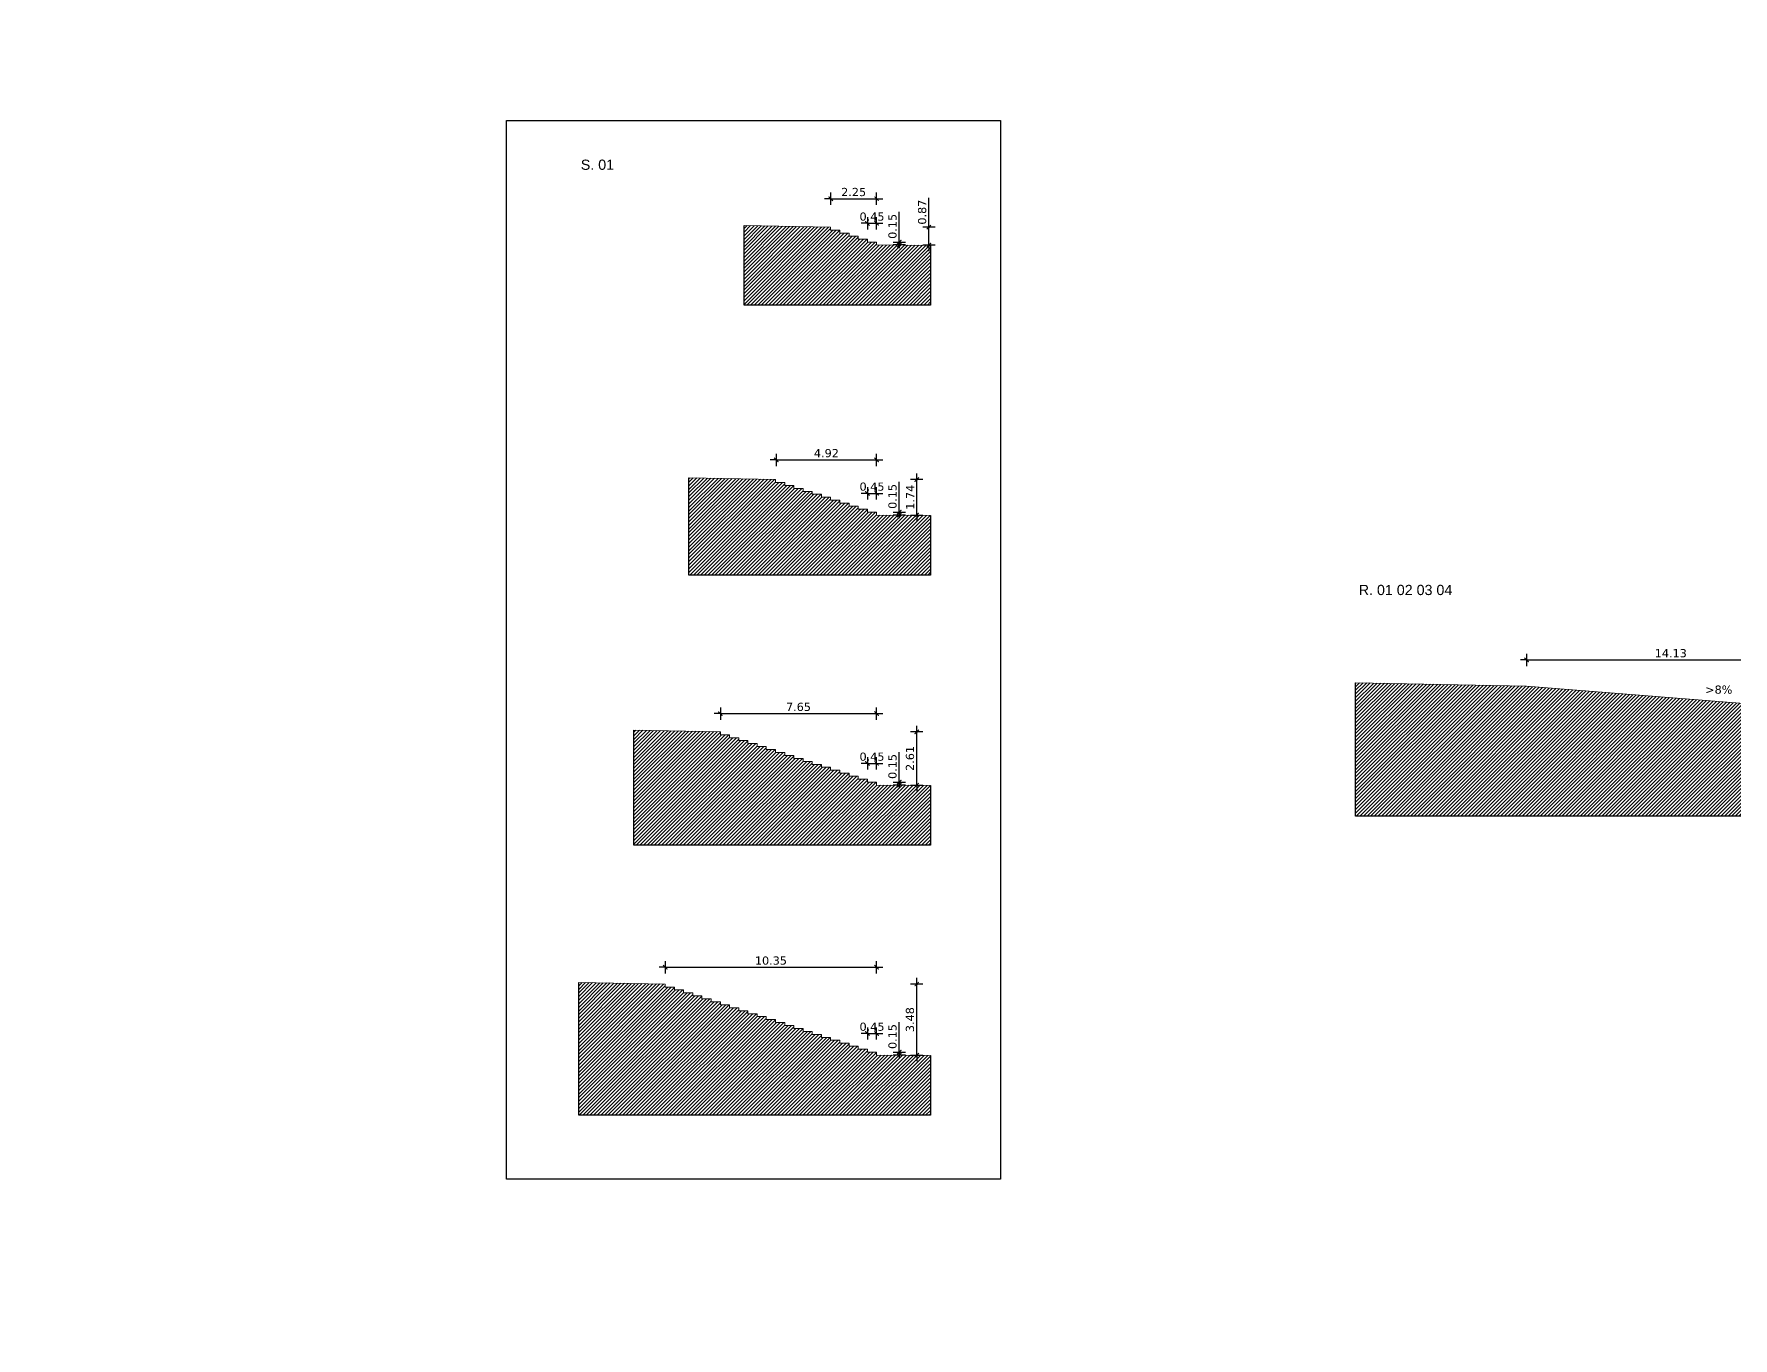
# Model space of a CAD drawing. Header units: metres. Extents: x -686 to 1359326, y 0 to 5497342.
# Drawn here: x 680892 to 680975.1, y 2748524.8 to 2748588.6 of the extents above; entities that cross this region are included whole.
import ezdxf
from ezdxf import colors
from ezdxf.entities.mleader import LeaderData, LeaderLine
from ezdxf.math import Vec2, Vec3

# ---------------------------------------------------------------- set-up
doc = ezdxf.new("R2010")
doc.units = ezdxf.units.M
doc.header["$LTSCALE"] = 5
for name, color, linetype in [('00_XREF_MON_HSC_PAVEMENT', 7, 'Continuous'), ('00_XREF_MON_SHRUBS', 7, 'Continuous'), ('XREF_MON_BUILDINGS$0$01-TX-Length Dimensions', 251, 'Continuous'), ('XREF_MON_BUILDINGS$0$02-L-Profiles', 8, 'Continuous'), ('XREF_MON_BUILDINGS$0$A_TEXT_EDIT', 7, 'Continuous'), ('XREF_MON_BUILDINGS$0$COTAUX', 7, 'Continuous')]:
    doc.layers.add(name, color=color, linetype=linetype)
doc.layers.add('XREF_MON_BUILDINGS$0$00_AUX', color=3, linetype='Continuous', plot=False)
doc.layers.add('XREF_MON_BUILDINGS$0$02-L-Structures', color=4, linetype='Continuous', lineweight=15)
doc.layers.add('XREF_MON_SFT_SHRUBS$0$00-Signage', color=7, linetype='Continuous', lineweight=0)
doc.styles.add('XREF_MON_BUILDINGS$0$Arial_4', font='arial.ttf', dxfattribs={"height": 1.8})
doc.styles.add('XREF_MON_BUILDINGS$0$E200', font='verdana.ttf', dxfattribs={"height": 0.4})
doc.styles.add('XREF_MON_SFT_SHRUBS$0$TER-200', font='ARIALN.TTF', dxfattribs={"height": 1})
doc.dimstyles.new('XREF_MON_BUILDINGS$0$E200', dxfattribs={"dimscale": 0.03, "dimtxt": 12, "dimasz": 1, "dimexe": 0.1, "dimexo": 1, "dimgap": 4, "dimtad": 1, "dimzin": 0, "dimdsep": 46, "dimtxsty": 'XREF_MON_BUILDINGS$0$E200', "dimblk1": 'XREF_MON_BUILDINGS$0$LINCOT200', "dimblk2": 'XREF_MON_BUILDINGS$0$LINCOT200', "dimsah": 1, "dimcen": 0.1, "dimdle": 0.1, "dimse1": 1, "dimse2": 1, "dimclrt": 256, "dimadec": 0, "dimazin": 0, "dimtfac": 0.015385, "dimtofl": 0, "dimtmove": 0, "dimatfit": 3, "dimldrblk": 'XREF_MON_BUILDINGS$0$LINCOT200', "dimfxl": 1, "dimtolj": 1, "dimtzin": 0, "dimarcsym": 0})
pattern_1 = [(45, (680799.40115, 2748537.51429), (-0.08838835, 0.08838835), [])]

# ---------------------------------------------------------------- blocks, each defined once
blk = doc.blocks.new('XREF_MON_BUILDINGS$0$LINCOT200')
for p, q in [((0, -10), (0, 10)), ((0, 0), (10, 0))]:
    blk.add_line(p, q)
at = {"const_width": 1.88}
blk.add_lwpolyline([(3.5, -3.5), (-3.5, 3.5)], dxfattribs=at)
at = {"layer": 'XREF_MON_BUILDINGS$0$COTAUX'}
blk.add_line((0, 0), (-1.2, 0), dxfattribs=at)
blk = doc.blocks.new('*D383')
at = {"layer": 'DEFPOINTS', "color": 0, "transparency": 16777216}
for p in [(680933.212, 2748538.758), (680933.212, 2748538.613), (680934.321, 2748538.758)]:
    blk.add_point(p, dxfattribs=at)
at = {"layer": 'XREF_MON_BUILDINGS$0$01-TX-Length Dimensions', "color": 0, "lineweight": -2, "transparency": 16777216}
for p, q in [((680934.322, 2748538.787), (680934.322, 2748540.231)), ((680934.322, 2748538.582), (680934.322, 2748538.552))]:
    blk.add_line(p, q, dxfattribs=at)
at = {"layer": 'XREF_MON_BUILDINGS$0$01-TX-Length Dimensions', "color": 0, "lineweight": -2, "transparency": 16777216, "xscale": 0.03, "yscale": 0.03, "zscale": 0.03}
for p, rotation in [((680934.322, 2748538.612), 89.99999997672741), ((680934.322, 2748538.757), 269.9999999767275)]:
    blk.add_blockref('XREF_MON_BUILDINGS$0$LINCOT200', p, dxfattribs=dict(at, rotation=rotation))
at = {"layer": 'XREF_MON_BUILDINGS$0$01-TX-Length Dimensions', "transparency": 16777216, "insert": (680933.994, 2748539.524), "char_height": 0.4, "attachment_point": 5, "rotation": 90, "style": 'XREF_MON_BUILDINGS$0$E200'}
blk.add_mtext('\\A1;0.15', dxfattribs=at)
blk = doc.blocks.new('*D384')
at = {"layer": 'DEFPOINTS', "color": 0, "transparency": 16777216}
for p in [(680933.212, 2748539.674), (680932.762, 2748538.758), (680933.212, 2748538.758)]:
    blk.add_point(p, dxfattribs=at)
at = {"layer": 'XREF_MON_BUILDINGS$0$01-TX-Length Dimensions', "color": 0, "lineweight": -2, "transparency": 16777216}
blk.add_line((680932.793, 2748539.673), (680933.183, 2748539.673), dxfattribs=at)
at = {"layer": 'XREF_MON_BUILDINGS$0$01-TX-Length Dimensions', "color": 0, "lineweight": -2, "transparency": 16777216, "xscale": 0.03, "yscale": 0.03, "zscale": 0.03}
for p, rotation in [((680932.763, 2748539.673), 179.9999999767275), ((680933.213, 2748539.673), 359.9999999767275)]:
    blk.add_blockref('XREF_MON_BUILDINGS$0$LINCOT200', p, dxfattribs=dict(at, rotation=rotation))
at = {"layer": 'XREF_MON_BUILDINGS$0$01-TX-Length Dimensions', "transparency": 16777216, "insert": (680932.988, 2748540.001), "char_height": 0.4, "attachment_point": 5, "rotation": 360, "style": 'XREF_MON_BUILDINGS$0$E200'}
blk.add_mtext('\\A1;0.45', dxfattribs=at)
blk = doc.blocks.new('*D385')
at = {"layer": 'DEFPOINTS', "color": 0, "transparency": 16777216}
for p in [(680933.212, 2748542.913), (680922.862, 2748542.093), (680933.212, 2748542.093)]:
    blk.add_point(p, dxfattribs=at)
at = {"layer": 'XREF_MON_BUILDINGS$0$01-TX-Length Dimensions', "color": 0, "lineweight": -2, "transparency": 16777216}
blk.add_line((680922.893, 2748542.913), (680933.183, 2748542.913), dxfattribs=at)
at = {"layer": 'XREF_MON_BUILDINGS$0$01-TX-Length Dimensions', "color": 0, "lineweight": -2, "transparency": 16777216, "xscale": 0.03, "yscale": 0.03, "zscale": 0.03}
for p, rotation in [((680922.863, 2748542.913), 179.9999999767275), ((680933.213, 2748542.913), 359.9999999767275)]:
    blk.add_blockref('XREF_MON_BUILDINGS$0$LINCOT200', p, dxfattribs=dict(at, rotation=rotation))
at = {"layer": 'XREF_MON_BUILDINGS$0$01-TX-Length Dimensions', "transparency": 16777216, "insert": (680928.038, 2748543.241), "char_height": 0.4, "attachment_point": 5, "rotation": 360, "style": 'XREF_MON_BUILDINGS$0$E200'}
blk.add_mtext('\\A1;10.35', dxfattribs=at)
blk = doc.blocks.new('*D338')
at = {"layer": 'DEFPOINTS', "color": 0, "transparency": 16777216}
for p in [(680933.212, 2748542.093), (680935.176, 2748542.093), (680933.212, 2748538.613)]:
    blk.add_point(p, dxfattribs=at)
at = {"layer": 'XREF_MON_BUILDINGS$0$01-TX-Length Dimensions', "color": 0, "lineweight": -2, "transparency": 16777216}
blk.add_line((680935.178, 2748538.642), (680935.178, 2748542.062), dxfattribs=at)
at = {"layer": 'XREF_MON_BUILDINGS$0$01-TX-Length Dimensions', "color": 0, "lineweight": -2, "transparency": 16777216, "xscale": 0.03, "yscale": 0.03, "zscale": 0.03}
for p, rotation in [((680935.178, 2748542.092), 89.99999997672745), ((680935.178, 2748538.612), 269.9999999767275)]:
    blk.add_blockref('XREF_MON_BUILDINGS$0$LINCOT200', p, dxfattribs=dict(at, rotation=rotation))
at = {"layer": 'XREF_MON_BUILDINGS$0$01-TX-Length Dimensions', "transparency": 16777216, "insert": (680934.848, 2748540.352), "char_height": 0.4, "attachment_point": 5, "rotation": 90, "style": 'XREF_MON_BUILDINGS$0$E200'}
blk.add_mtext('\\A1;3.48', dxfattribs=at)
blk = doc.blocks.new('*D339')
at = {"layer": 'DEFPOINTS', "color": 0, "transparency": 16777216}
for p in [(680933.212, 2748551.986), (680933.212, 2748551.841), (680934.321, 2748551.986)]:
    blk.add_point(p, dxfattribs=at)
at = {"layer": 'XREF_MON_BUILDINGS$0$01-TX-Length Dimensions', "color": 0, "lineweight": -2, "transparency": 16777216}
for p, q in [((680934.322, 2748552.015), (680934.322, 2748553.459)), ((680934.322, 2748551.81), (680934.322, 2748551.78))]:
    blk.add_line(p, q, dxfattribs=at)
at = {"layer": 'XREF_MON_BUILDINGS$0$01-TX-Length Dimensions', "color": 0, "lineweight": -2, "transparency": 16777216, "xscale": 0.03, "yscale": 0.03, "zscale": 0.03}
for p, rotation in [((680934.322, 2748551.84), 89.99999997672741), ((680934.322, 2748551.985), 269.9999999767275)]:
    blk.add_blockref('XREF_MON_BUILDINGS$0$LINCOT200', p, dxfattribs=dict(at, rotation=rotation))
at = {"layer": 'XREF_MON_BUILDINGS$0$01-TX-Length Dimensions', "transparency": 16777216, "insert": (680933.994, 2748552.752), "char_height": 0.4, "attachment_point": 5, "rotation": 90, "style": 'XREF_MON_BUILDINGS$0$E200'}
blk.add_mtext('\\A1;0.15', dxfattribs=at)
blk = doc.blocks.new('*D340')
at = {"layer": 'DEFPOINTS', "color": 0, "transparency": 16777216}
for p in [(680933.212, 2748552.901), (680932.762, 2748551.986), (680933.212, 2748551.986)]:
    blk.add_point(p, dxfattribs=at)
at = {"layer": 'XREF_MON_BUILDINGS$0$01-TX-Length Dimensions', "color": 0, "lineweight": -2, "transparency": 16777216}
blk.add_line((680932.793, 2748552.901), (680933.183, 2748552.901), dxfattribs=at)
at = {"layer": 'XREF_MON_BUILDINGS$0$01-TX-Length Dimensions', "color": 0, "lineweight": -2, "transparency": 16777216, "xscale": 0.03, "yscale": 0.03, "zscale": 0.03}
for p, rotation in [((680932.763, 2748552.901), 179.9999999767275), ((680933.213, 2748552.901), 359.9999999767275)]:
    blk.add_blockref('XREF_MON_BUILDINGS$0$LINCOT200', p, dxfattribs=dict(at, rotation=rotation))
at = {"layer": 'XREF_MON_BUILDINGS$0$01-TX-Length Dimensions', "transparency": 16777216, "insert": (680932.988, 2748553.229), "char_height": 0.4, "attachment_point": 5, "rotation": 360, "style": 'XREF_MON_BUILDINGS$0$E200'}
blk.add_mtext('\\A1;0.45', dxfattribs=at)
blk = doc.blocks.new('*D341')
at = {"layer": 'DEFPOINTS', "color": 0, "transparency": 16777216}
for p in [(680933.212, 2748555.341), (680925.562, 2748554.521), (680933.212, 2748554.521)]:
    blk.add_point(p, dxfattribs=at)
at = {"layer": 'XREF_MON_BUILDINGS$0$01-TX-Length Dimensions', "color": 0, "lineweight": -2, "transparency": 16777216}
blk.add_line((680925.593, 2748555.341), (680933.183, 2748555.341), dxfattribs=at)
at = {"layer": 'XREF_MON_BUILDINGS$0$01-TX-Length Dimensions', "color": 0, "lineweight": -2, "transparency": 16777216, "xscale": 0.03, "yscale": 0.03, "zscale": 0.03}
for p, rotation in [((680925.563, 2748555.341), 179.9999999767275), ((680933.213, 2748555.341), 359.9999999767275)]:
    blk.add_blockref('XREF_MON_BUILDINGS$0$LINCOT200', p, dxfattribs=dict(at, rotation=rotation))
at = {"layer": 'XREF_MON_BUILDINGS$0$01-TX-Length Dimensions', "transparency": 16777216, "insert": (680929.388, 2748555.669), "char_height": 0.4, "attachment_point": 5, "rotation": 360, "style": 'XREF_MON_BUILDINGS$0$E200'}
blk.add_mtext('\\A1;7.65', dxfattribs=at)
blk = doc.blocks.new('*D342')
at = {"layer": 'DEFPOINTS', "color": 0, "transparency": 16777216}
for p in [(680933.212, 2748554.451), (680935.176, 2748554.451), (680933.212, 2748551.841)]:
    blk.add_point(p, dxfattribs=at)
at = {"layer": 'XREF_MON_BUILDINGS$0$01-TX-Length Dimensions', "color": 0, "lineweight": -2, "transparency": 16777216}
blk.add_line((680935.178, 2748551.87), (680935.178, 2748554.42), dxfattribs=at)
at = {"layer": 'XREF_MON_BUILDINGS$0$01-TX-Length Dimensions', "color": 0, "lineweight": -2, "transparency": 16777216, "xscale": 0.03, "yscale": 0.03, "zscale": 0.03}
for p, rotation in [((680935.178, 2748554.45), 89.99999997672745), ((680935.178, 2748551.84), 269.9999999767275)]:
    blk.add_blockref('XREF_MON_BUILDINGS$0$LINCOT200', p, dxfattribs=dict(at, rotation=rotation))
at = {"layer": 'XREF_MON_BUILDINGS$0$01-TX-Length Dimensions', "transparency": 16777216, "insert": (680934.849, 2748553.145), "char_height": 0.4, "attachment_point": 5, "rotation": 90, "style": 'XREF_MON_BUILDINGS$0$E200'}
blk.add_mtext('\\A1;2.61', dxfattribs=at)
blk = doc.blocks.new('*D343')
at = {"layer": 'DEFPOINTS', "color": 0, "transparency": 16777216}
for p in [(680933.212, 2748565.213), (680933.212, 2748565.068), (680934.321, 2748565.213)]:
    blk.add_point(p, dxfattribs=at)
at = {"layer": 'XREF_MON_BUILDINGS$0$01-TX-Length Dimensions', "color": 0, "lineweight": -2, "transparency": 16777216}
for p, q in [((680934.322, 2748565.243), (680934.322, 2748566.687)), ((680934.322, 2748565.038), (680934.322, 2748565.008))]:
    blk.add_line(p, q, dxfattribs=at)
at = {"layer": 'XREF_MON_BUILDINGS$0$01-TX-Length Dimensions', "color": 0, "lineweight": -2, "transparency": 16777216, "xscale": 0.03, "yscale": 0.03, "zscale": 0.03}
for p, rotation in [((680934.322, 2748565.068), 89.99999997672741), ((680934.322, 2748565.213), 269.9999999767275)]:
    blk.add_blockref('XREF_MON_BUILDINGS$0$LINCOT200', p, dxfattribs=dict(at, rotation=rotation))
at = {"layer": 'XREF_MON_BUILDINGS$0$01-TX-Length Dimensions', "transparency": 16777216, "insert": (680933.994, 2748565.98), "char_height": 0.4, "attachment_point": 5, "rotation": 90, "style": 'XREF_MON_BUILDINGS$0$E200'}
blk.add_mtext('\\A1;0.15', dxfattribs=at)
blk = doc.blocks.new('*D344')
at = {"layer": 'DEFPOINTS', "color": 0, "transparency": 16777216}
for p in [(680933.212, 2748566.129), (680932.762, 2748565.213), (680933.212, 2748565.213)]:
    blk.add_point(p, dxfattribs=at)
at = {"layer": 'XREF_MON_BUILDINGS$0$01-TX-Length Dimensions', "color": 0, "lineweight": -2, "transparency": 16777216}
blk.add_line((680932.793, 2748566.129), (680933.183, 2748566.129), dxfattribs=at)
at = {"layer": 'XREF_MON_BUILDINGS$0$01-TX-Length Dimensions', "color": 0, "lineweight": -2, "transparency": 16777216, "xscale": 0.03, "yscale": 0.03, "zscale": 0.03}
for p, rotation in [((680932.763, 2748566.129), 179.9999999767275), ((680933.213, 2748566.129), 359.9999999767275)]:
    blk.add_blockref('XREF_MON_BUILDINGS$0$LINCOT200', p, dxfattribs=dict(at, rotation=rotation))
at = {"layer": 'XREF_MON_BUILDINGS$0$01-TX-Length Dimensions', "transparency": 16777216, "insert": (680932.988, 2748566.457), "char_height": 0.4, "attachment_point": 5, "rotation": 360, "style": 'XREF_MON_BUILDINGS$0$E200'}
blk.add_mtext('\\A1;0.45', dxfattribs=at)
blk = doc.blocks.new('*D345')
at = {"layer": 'DEFPOINTS', "color": 0, "transparency": 16777216}
for p in [(680933.212, 2748567.769), (680928.296, 2748566.948), (680933.212, 2748566.948)]:
    blk.add_point(p, dxfattribs=at)
at = {"layer": 'XREF_MON_BUILDINGS$0$01-TX-Length Dimensions', "color": 0, "lineweight": -2, "transparency": 16777216}
blk.add_line((680928.327, 2748567.769), (680933.183, 2748567.769), dxfattribs=at)
at = {"layer": 'XREF_MON_BUILDINGS$0$01-TX-Length Dimensions', "color": 0, "lineweight": -2, "transparency": 16777216, "xscale": 0.03, "yscale": 0.03, "zscale": 0.03}
for p, rotation in [((680928.297, 2748567.769), 179.9999999767275), ((680933.213, 2748567.769), 359.9999999767275)]:
    blk.add_blockref('XREF_MON_BUILDINGS$0$LINCOT200', p, dxfattribs=dict(at, rotation=rotation))
at = {"layer": 'XREF_MON_BUILDINGS$0$01-TX-Length Dimensions', "transparency": 16777216, "insert": (680930.755, 2748568.097), "char_height": 0.4, "attachment_point": 5, "rotation": 360, "style": 'XREF_MON_BUILDINGS$0$E200'}
blk.add_mtext('\\A1;4.92', dxfattribs=at)
blk = doc.blocks.new('*D346')
at = {"layer": 'DEFPOINTS', "color": 0, "transparency": 16777216}
for p in [(680933.212, 2748566.808), (680935.176, 2748566.808), (680933.212, 2748565.068)]:
    blk.add_point(p, dxfattribs=at)
at = {"layer": 'XREF_MON_BUILDINGS$0$01-TX-Length Dimensions', "color": 0, "lineweight": -2, "transparency": 16777216}
blk.add_line((680935.178, 2748565.098), (680935.178, 2748566.778), dxfattribs=at)
at = {"layer": 'XREF_MON_BUILDINGS$0$01-TX-Length Dimensions', "color": 0, "lineweight": -2, "transparency": 16777216, "xscale": 0.03, "yscale": 0.03, "zscale": 0.03}
for p, rotation in [((680935.178, 2748566.808), 89.99999997672745), ((680935.178, 2748565.068), 269.9999999767275)]:
    blk.add_blockref('XREF_MON_BUILDINGS$0$LINCOT200', p, dxfattribs=dict(at, rotation=rotation))
at = {"layer": 'XREF_MON_BUILDINGS$0$01-TX-Length Dimensions', "transparency": 16777216, "insert": (680934.857, 2748565.938), "char_height": 0.4, "attachment_point": 5, "rotation": 90, "style": 'XREF_MON_BUILDINGS$0$E200'}
blk.add_mtext('\\A1;1.74', dxfattribs=at)
blk = doc.blocks.new('*D347')
at = {"layer": 'DEFPOINTS', "color": 0, "transparency": 16777216}
for p in [(680933.212, 2748578.441), (680933.212, 2748578.296), (680934.321, 2748578.441)]:
    blk.add_point(p, dxfattribs=at)
at = {"layer": 'XREF_MON_BUILDINGS$0$01-TX-Length Dimensions', "color": 0, "lineweight": -2, "transparency": 16777216}
for p, q in [((680934.322, 2748578.471), (680934.322, 2748579.915)), ((680934.322, 2748578.266), (680934.322, 2748578.236))]:
    blk.add_line(p, q, dxfattribs=at)
at = {"layer": 'XREF_MON_BUILDINGS$0$01-TX-Length Dimensions', "color": 0, "lineweight": -2, "transparency": 16777216, "xscale": 0.03, "yscale": 0.03, "zscale": 0.03}
for p, rotation in [((680934.322, 2748578.296), 89.99999997672741), ((680934.322, 2748578.441), 269.9999999767275)]:
    blk.add_blockref('XREF_MON_BUILDINGS$0$LINCOT200', p, dxfattribs=dict(at, rotation=rotation))
at = {"layer": 'XREF_MON_BUILDINGS$0$01-TX-Length Dimensions', "transparency": 16777216, "insert": (680933.994, 2748579.208), "char_height": 0.4, "attachment_point": 5, "rotation": 90, "style": 'XREF_MON_BUILDINGS$0$E200'}
blk.add_mtext('\\A1;0.15', dxfattribs=at)
blk = doc.blocks.new('*D373')
at = {"layer": 'DEFPOINTS', "color": 0, "transparency": 16777216}
for p in [(680933.212, 2748579.357), (680932.762, 2748578.441), (680933.212, 2748578.441)]:
    blk.add_point(p, dxfattribs=at)
at = {"layer": 'XREF_MON_BUILDINGS$0$01-TX-Length Dimensions', "color": 0, "lineweight": -2, "transparency": 16777216}
blk.add_line((680932.793, 2748579.357), (680933.183, 2748579.357), dxfattribs=at)
at = {"layer": 'XREF_MON_BUILDINGS$0$01-TX-Length Dimensions', "color": 0, "lineweight": -2, "transparency": 16777216, "xscale": 0.03, "yscale": 0.03, "zscale": 0.03}
for p, rotation in [((680932.763, 2748579.357), 179.9999999767275), ((680933.213, 2748579.357), 359.9999999767275)]:
    blk.add_blockref('XREF_MON_BUILDINGS$0$LINCOT200', p, dxfattribs=dict(at, rotation=rotation))
at = {"layer": 'XREF_MON_BUILDINGS$0$01-TX-Length Dimensions', "transparency": 16777216, "insert": (680932.988, 2748579.685), "char_height": 0.4, "attachment_point": 5, "rotation": 360, "style": 'XREF_MON_BUILDINGS$0$E200'}
blk.add_mtext('\\A1;0.45', dxfattribs=at)
blk = doc.blocks.new('*D374')
at = {"layer": 'DEFPOINTS', "color": 0, "transparency": 16777216}
for p in [(680933.212, 2748580.56), (680930.962, 2748576.696), (680933.212, 2748576.696)]:
    blk.add_point(p, dxfattribs=at)
at = {"layer": 'XREF_MON_BUILDINGS$0$01-TX-Length Dimensions', "color": 0, "lineweight": -2, "transparency": 16777216}
blk.add_line((680930.993, 2748580.56), (680933.183, 2748580.56), dxfattribs=at)
at = {"layer": 'XREF_MON_BUILDINGS$0$01-TX-Length Dimensions', "color": 0, "lineweight": -2, "transparency": 16777216, "xscale": 0.03, "yscale": 0.03, "zscale": 0.03}
for p, rotation in [((680930.963, 2748580.56), 179.9999999767275), ((680933.213, 2748580.56), 359.9999999767275)]:
    blk.add_blockref('XREF_MON_BUILDINGS$0$LINCOT200', p, dxfattribs=dict(at, rotation=rotation))
at = {"layer": 'XREF_MON_BUILDINGS$0$01-TX-Length Dimensions', "transparency": 16777216, "insert": (680932.088, 2748580.888), "char_height": 0.4, "attachment_point": 5, "rotation": 360, "style": 'XREF_MON_BUILDINGS$0$E200'}
blk.add_mtext('\\A1;2.25', dxfattribs=at)
blk = doc.blocks.new('*D375')
at = {"layer": 'DEFPOINTS', "color": 0, "transparency": 16777216}
for p in [(680931.366, 2748579.166), (680935.773, 2748579.166), (680931.366, 2748578.296)]:
    blk.add_point(p, dxfattribs=at)
at = {"layer": 'XREF_MON_BUILDINGS$0$01-TX-Length Dimensions', "color": 0, "lineweight": -2, "transparency": 16777216}
for p, q in [((680935.774, 2748579.166), (680935.774, 2748580.614)), ((680935.774, 2748578.326), (680935.774, 2748579.136))]:
    blk.add_line(p, q, dxfattribs=at)
at = {"layer": 'XREF_MON_BUILDINGS$0$01-TX-Length Dimensions', "color": 0, "lineweight": -2, "transparency": 16777216, "xscale": 0.03, "yscale": 0.03, "zscale": 0.03}
for p, rotation in [((680935.774, 2748579.166), 89.99999997672745), ((680935.774, 2748578.296), 269.9999999767275)]:
    blk.add_blockref('XREF_MON_BUILDINGS$0$LINCOT200', p, dxfattribs=dict(at, rotation=rotation))
at = {"layer": 'XREF_MON_BUILDINGS$0$01-TX-Length Dimensions', "transparency": 16777216, "insert": (680935.445, 2748579.905), "char_height": 0.4, "attachment_point": 5, "rotation": 90, "style": 'XREF_MON_BUILDINGS$0$E200'}
blk.add_mtext('\\A1;0.87', dxfattribs=at)
blk = doc.blocks.new('*D371')
at = {"layer": 'DEFPOINTS', "color": 0, "transparency": 16777216}
for p in [(680979.165, 2748557.97), (680965.033, 2748556.683), (680979.165, 2748556.683)]:
    blk.add_point(p, dxfattribs=at)
at = {"layer": 'XREF_MON_BUILDINGS$0$01-TX-Length Dimensions', "color": 0, "lineweight": -2, "transparency": 16777216}
blk.add_line((680965.064, 2748557.97), (680979.136, 2748557.97), dxfattribs=at)
at = {"layer": 'XREF_MON_BUILDINGS$0$01-TX-Length Dimensions', "color": 0, "lineweight": -2, "transparency": 16777216, "xscale": 0.03, "yscale": 0.03, "zscale": 0.03}
for p, rotation in [((680965.034, 2748557.97), 179.9999999767275), ((680979.166, 2748557.97), 359.9999999767275)]:
    blk.add_blockref('XREF_MON_BUILDINGS$0$LINCOT200', p, dxfattribs=dict(at, rotation=rotation))
at = {"layer": 'XREF_MON_BUILDINGS$0$01-TX-Length Dimensions', "transparency": 16777216, "insert": (680972.1, 2748558.298), "char_height": 0.4, "attachment_point": 5, "rotation": 360, "style": 'XREF_MON_BUILDINGS$0$E200'}
blk.add_mtext('\\A1;14.13', dxfattribs=at)
blk = doc.blocks.new('XREF_MON_BUILDINGS')
at = {"layer": 'XREF_MON_BUILDINGS$0$02-L-Profiles'}
h = blk.add_hatch(dxfattribs=at)
h.set_pattern_fill('ANSI31', color=256, angle=71.72342)
h.set_pattern_definition(pattern_1)
h.paths.add_polyline_path([(680935.857, 2748578.276), (680933.212, 2748578.296), (680933.212, 2748578.441), (680932.762, 2748578.441), (680932.762, 2748578.586), (680932.312, 2748578.586), (680932.312, 2748578.731), (680931.862, 2748578.731), (680931.862, 2748578.876), (680931.412, 2748578.876), (680931.412, 2748579.021), (680930.962, 2748579.021), (680930.962, 2748579.166), (680926.721, 2748579.25), (680926.721, 2748575.348), (680935.857, 2748575.348)])
h = blk.add_hatch(dxfattribs=at)
h.set_pattern_fill('ANSI31', color=256, angle=71.72342)
h.set_pattern_definition(pattern_1)
h.paths.add_polyline_path([(680935.857, 2748565.048), (680933.212, 2748565.068), (680933.212, 2748565.213), (680932.762, 2748565.213), (680932.762, 2748565.358), (680932.312, 2748565.358), (680932.312, 2748565.503), (680931.862, 2748565.503), (680931.862, 2748565.648), (680931.412, 2748565.648), (680931.412, 2748565.793), (680930.962, 2748565.793), (680930.962, 2748565.938), (680930.512, 2748565.938), (680930.512, 2748566.083), (680930.062, 2748566.083), (680930.062, 2748566.228), (680929.612, 2748566.228), (680929.612, 2748566.373), (680929.162, 2748566.373), (680929.162, 2748566.518), (680928.712, 2748566.518), (680928.712, 2748566.663), (680928.262, 2748566.663), (680928.262, 2748566.808), (680924.026, 2748566.892), (680924.026, 2748562.12), (680935.857, 2748562.12)])
h = blk.add_hatch(dxfattribs=at)
h.set_pattern_fill('ANSI31', color=256, angle=64.39151)
h.set_pattern_definition([(45, (680791.19089, 2748543.73812), (-0.08838835, 0.08838835), [])])
h.paths.add_polyline_path([(680986.477, 2748555.401), (680979.165, 2748555.553), (680965.033, 2748556.683), (680956.67, 2748556.856), (680956.67, 2748550.321), (680986.477, 2748550.321)])
h = blk.add_hatch(dxfattribs=at)
h.set_pattern_fill('ANSI31', color=256, angle=71.72342)
h.set_pattern_definition(pattern_1)
h.paths.add_polyline_path([(680935.857, 2748551.821), (680933.212, 2748551.841), (680933.212, 2748551.986), (680932.762, 2748551.986), (680932.762, 2748552.131), (680932.312, 2748552.131), (680932.312, 2748552.276), (680931.862, 2748552.276), (680931.862, 2748552.421), (680931.412, 2748552.421), (680931.412, 2748552.566), (680930.962, 2748552.566), (680930.962, 2748552.711), (680930.512, 2748552.711), (680930.512, 2748552.856), (680930.062, 2748552.856), (680930.062, 2748553.001), (680929.612, 2748553.001), (680929.612, 2748553.146), (680929.162, 2748553.146), (680929.162, 2748553.291), (680928.712, 2748553.291), (680928.712, 2748553.436), (680928.262, 2748553.436), (680928.262, 2748553.581), (680927.812, 2748553.581), (680927.812, 2748553.726), (680927.362, 2748553.726), (680927.362, 2748553.871), (680926.912, 2748553.871), (680926.912, 2748554.016), (680926.462, 2748554.016), (680926.462, 2748554.161), (680926.012, 2748554.161), (680926.012, 2748554.306), (680925.562, 2748554.306), (680925.562, 2748554.451), (680921.326, 2748554.534), (680921.326, 2748548.893), (680935.857, 2748548.893)])
h = blk.add_hatch(dxfattribs=at)
h.set_pattern_fill('ANSI31', color=256, angle=71.72342)
h.set_pattern_definition(pattern_1)
h.paths.add_polyline_path([(680935.857, 2748538.593), (680933.212, 2748538.613), (680933.212, 2748538.758), (680932.762, 2748538.758), (680932.762, 2748538.903), (680932.312, 2748538.903), (680932.312, 2748539.048), (680931.862, 2748539.048), (680931.862, 2748539.193), (680931.412, 2748539.193), (680931.412, 2748539.338), (680930.962, 2748539.338), (680930.962, 2748539.483), (680930.512, 2748539.483), (680930.512, 2748539.628), (680930.062, 2748539.628), (680930.062, 2748539.773), (680929.612, 2748539.773), (680929.612, 2748539.918), (680929.162, 2748539.918), (680929.162, 2748540.063), (680928.712, 2748540.063), (680928.712, 2748540.208), (680928.262, 2748540.208), (680928.262, 2748540.353), (680927.812, 2748540.353), (680927.812, 2748540.498), (680927.362, 2748540.498), (680927.362, 2748540.643), (680926.912, 2748540.643), (680926.912, 2748540.788), (680926.462, 2748540.788), (680926.462, 2748540.933), (680926.012, 2748540.933), (680926.012, 2748541.078), (680925.562, 2748541.078), (680925.562, 2748541.223), (680925.112, 2748541.223), (680925.112, 2748541.368), (680924.662, 2748541.368), (680924.662, 2748541.513), (680924.212, 2748541.513), (680924.212, 2748541.658), (680923.762, 2748541.658), (680923.762, 2748541.803), (680923.312, 2748541.803), (680923.312, 2748541.948), (680922.862, 2748541.948), (680922.862, 2748542.093), (680918.626, 2748542.176), (680918.626, 2748535.665), (680935.857, 2748535.665)])
at = {"layer": 'XREF_MON_BUILDINGS$0$00_AUX'}
blk.add_lwpolyline([(680915.083, 2748584.387), (680939.285, 2748584.387), (680939.285, 2748532.534), (680915.083, 2748532.534)], close=True, dxfattribs=at)
for points in [[(680935.857, 2748578.276), (680935.857, 2748575.348), (680926.721, 2748575.348), (680926.721, 2748579.25)], [(680935.857, 2748565.048), (680935.857, 2748562.12), (680924.026, 2748562.12), (680924.026, 2748566.892)], [(680986.477, 2748555.401), (680986.477, 2748550.321), (680956.67, 2748550.321), (680956.67, 2748556.856)], [(680935.857, 2748551.821), (680935.857, 2748548.893), (680921.326, 2748548.893), (680921.326, 2748554.534)], [(680935.857, 2748538.593), (680935.857, 2748535.665), (680918.626, 2748535.665), (680918.626, 2748542.176)]]:
    blk.add_lwpolyline(points, dxfattribs=at)
at = {"layer": 'XREF_MON_BUILDINGS$0$02-L-Structures'}
blk.add_line((680926.721, 2748579.25), (680930.957, 2748579.166), dxfattribs=at)
for points in [[(680930.962, 2748579.166), (680930.962, 2748579.021), (680931.412, 2748579.021), (680931.412, 2748578.876), (680931.862, 2748578.876), (680931.862, 2748578.731), (680932.312, 2748578.731), (680932.312, 2748578.586), (680932.762, 2748578.586), (680932.762, 2748578.441), (680933.212, 2748578.441), (680933.212, 2748578.296), (680935.857, 2748578.276)], [(680924.026, 2748566.892), (680928.262, 2748566.808), (680928.262, 2748566.663), (680928.712, 2748566.663), (680928.712, 2748566.518), (680929.162, 2748566.518), (680929.162, 2748566.373), (680929.612, 2748566.373), (680929.612, 2748566.228), (680930.062, 2748566.228), (680930.062, 2748566.083), (680930.512, 2748566.083), (680930.512, 2748565.938), (680930.962, 2748565.938), (680930.962, 2748565.793), (680931.412, 2748565.793), (680931.412, 2748565.648), (680931.862, 2748565.648), (680931.862, 2748565.503), (680932.312, 2748565.503), (680932.312, 2748565.358), (680932.762, 2748565.358), (680932.762, 2748565.213), (680933.212, 2748565.213), (680933.212, 2748565.068), (680935.857, 2748565.048)], [(680956.67, 2748556.856), (680965.033, 2748556.683), (680979.165, 2748555.553), (680986.477, 2748555.401)], [(680921.326, 2748554.534), (680925.562, 2748554.451), (680925.562, 2748554.306), (680926.012, 2748554.306), (680926.012, 2748554.161), (680926.462, 2748554.161), (680926.462, 2748554.016), (680926.912, 2748554.016), (680926.912, 2748553.871), (680927.362, 2748553.871), (680927.362, 2748553.726), (680927.812, 2748553.726), (680927.812, 2748553.581), (680928.262, 2748553.581), (680928.262, 2748553.436), (680928.712, 2748553.436), (680928.712, 2748553.291), (680929.162, 2748553.291), (680929.162, 2748553.146), (680929.612, 2748553.146), (680929.612, 2748553.001), (680930.062, 2748553.001), (680930.062, 2748552.856), (680930.512, 2748552.856), (680930.512, 2748552.711), (680930.962, 2748552.711), (680930.962, 2748552.566), (680931.412, 2748552.566), (680931.412, 2748552.421), (680931.862, 2748552.421), (680931.862, 2748552.276), (680932.312, 2748552.276), (680932.312, 2748552.131), (680932.762, 2748552.131), (680932.762, 2748551.986), (680933.212, 2748551.986), (680933.212, 2748551.841), (680935.857, 2748551.821)], [(680918.626, 2748542.176), (680922.862, 2748542.093), (680922.862, 2748541.948), (680923.312, 2748541.948), (680923.312, 2748541.803), (680923.762, 2748541.803), (680923.762, 2748541.658), (680924.212, 2748541.658), (680924.212, 2748541.513), (680924.662, 2748541.513), (680924.662, 2748541.368), (680925.112, 2748541.368), (680925.112, 2748541.223), (680925.562, 2748541.223), (680925.562, 2748541.078), (680926.012, 2748541.078), (680926.012, 2748540.933), (680926.462, 2748540.933), (680926.462, 2748540.788), (680926.912, 2748540.788), (680926.912, 2748540.643), (680927.362, 2748540.643), (680927.362, 2748540.498), (680927.812, 2748540.498), (680927.812, 2748540.353), (680928.262, 2748540.353), (680928.262, 2748540.208), (680928.712, 2748540.208), (680928.712, 2748540.063), (680929.162, 2748540.063), (680929.162, 2748539.918), (680929.612, 2748539.918), (680929.612, 2748539.773), (680930.062, 2748539.773), (680930.062, 2748539.628), (680930.512, 2748539.628), (680930.512, 2748539.483), (680930.962, 2748539.483), (680930.962, 2748539.338), (680931.412, 2748539.338), (680931.412, 2748539.193), (680931.862, 2748539.193), (680931.862, 2748539.048), (680932.312, 2748539.048), (680932.312, 2748538.903), (680932.762, 2748538.903), (680932.762, 2748538.758), (680933.212, 2748538.758), (680933.212, 2748538.613), (680935.857, 2748538.593)]]:
    blk.add_lwpolyline(points, dxfattribs=at)
at = {"layer": 'XREF_MON_BUILDINGS$0$01-TX-Length Dimensions', "insert": (680974.451, 2748556.513), "char_height": 0.4, "attachment_point": 5, "style": 'XREF_MON_BUILDINGS$0$E200'}
blk.add_mtext('\\A1;>8%', dxfattribs=at)
at = {"layer": 'XREF_MON_BUILDINGS$0$A_TEXT_EDIT', "color": 22, "style": 'XREF_MON_BUILDINGS$0$Arial_4'}
blk.add_text('R. 01 02 03 04', height=0.5, rotation=0.00007, dxfattribs=at).set_placement((680956.821, 2748561.148))
at = {"layer": 'XREF_MON_BUILDINGS$0$A_TEXT_EDIT', "color": 22, "lineweight": 211, "insert": (680918.728, 2748582.478), "char_height": 0.5, "attachment_point": 1, "rotation": 0.00007, "line_spacing_factor": 0.938532, "style": 'XREF_MON_BUILDINGS$0$Arial_4'}
blk.add_mtext_dynamic_manual_height_columns('S. 01', width=4.64077, gutter_width=0.02, heights=[0], dxfattribs=at)
at = {"layer": 'XREF_MON_BUILDINGS$0$01-TX-Length Dimensions'}
for p1, p2, distance, picture, middle in [((680930.962, 2748576.696), (680933.212, 2748576.696), 3.864, '*D374', (680932.087, 2748580.888)), ((680928.296, 2748566.948), (680933.212, 2748566.948), 0.82, '*D345', (680930.754, 2748568.097)), ((680933.212, 2748565.068), (680933.212, 2748566.808), -1.965, '*D346', (680934.856, 2748565.938)), ((680965.033, 2748556.683), (680979.165, 2748556.683), 1.287, '*D371', (680972.099, 2748558.298)), ((680925.562, 2748554.521), (680933.212, 2748554.521), 0.82, '*D341', (680929.387, 2748555.669)), ((680933.212, 2748551.841), (680933.212, 2748554.451), -1.965, '*D342', (680934.848, 2748553.146)), ((680922.862, 2748542.093), (680933.212, 2748542.093), 0.82, '*D385', (680928.037, 2748543.242)), ((680933.212, 2748538.613), (680933.212, 2748542.093), -1.965, '*D338', (680934.847, 2748540.353))]:
    dim = blk.add_aligned_dim(p1=p1, p2=p2, distance=distance, dimstyle='XREF_MON_BUILDINGS$0$E200', dxfattribs=at)
    dim.commit()
    dim.dimension.update_dxf_attribs({"geometry": picture, "text_midpoint": middle})
for base, p1, p2, angle, picture, middle in [((680935.773, 2748579.166), (680931.366, 2748578.296), (680931.366, 2748579.166), 90, '*D375', (680935.773, 2748579.905)), ((680933.212, 2748579.357), (680932.762, 2748578.441), (680933.212, 2748578.441), 360, '*D373', (680932.987, 2748579.357)), ((680934.320871605, 2748578.441286706), (680933.211513427, 2748578.296286705), (680933.211513427, 2748578.441286705), 90, '*D347', (680934.320871605, 2748579.208123509)), ((680933.212, 2748566.129), (680932.762, 2748565.213), (680933.212, 2748565.213), 360, '*D344', (680932.987, 2748566.129)), ((680934.320871598, 2748565.213437766), (680933.21151342, 2748565.068437764), (680933.21151342, 2748565.213437765), 90, '*D343', (680934.320871598, 2748565.980274569)), ((680933.212, 2748552.901), (680932.762, 2748551.986), (680933.212, 2748551.986), 360, '*D340', (680932.987, 2748552.901)), ((680934.320871594, 2748551.985588825), (680933.211513416, 2748551.840588824), (680933.211513416, 2748551.985588824), 90, '*D339', (680934.320871594, 2748552.752425628)), ((680933.212, 2748539.674), (680932.762, 2748538.758), (680933.212, 2748538.758), 360, '*D384', (680932.987, 2748539.674)), ((680934.320871589, 2748538.757739886), (680933.211513411, 2748538.612739884), (680933.211513411, 2748538.757739885), 90, '*D383', (680934.320871589, 2748539.524576689))]:
    dim = blk.add_linear_dim(base=base, p1=p1, p2=p2, angle=angle, dimstyle='XREF_MON_BUILDINGS$0$E200', dxfattribs=at)
    dim.commit()
    dim.dimension.update_dxf_attribs({"geometry": picture, "text_midpoint": middle, "dimtype": 129})
blk = doc.blocks.new('XREF_MON_SFT_SHRUBS')
at = {"layer": 'XREF_MON_SFT_SHRUBS$0$00-Signage'}
ml = blk.add_multileader_mtext('Standard', dxfattribs=at)
ml.set_content('56-STI', color=256, style='XREF_MON_SFT_SHRUBS$0$TER-200')
ml.set_leader_properties(color=256)
ml.build(insert=Vec2(0, 0))
ml.multileader.update_dxf_attribs({"text_left_attachment_type": 2, "dogleg_length": 0.15, "arrow_head_size": 0.05})
ctx = ml.context
ctx.base_point, ctx.char_height, ctx.arrow_head_size, ctx.landing_gap_size, ctx.plane_origin, ctx.plane_x_axis, ctx.plane_y_axis = Vec3(1359324.784, 5497340.858), 0.5, 0.05, 0.09, Vec3(1359310.258, 5497335.53), Vec3(0.901863, 0.432023), Vec3(-0.432023, 0.901863)
ctx.left_attachment = 2
notes = []
notes.append((ctx, [(0, (0, 0, 0), (0, 0), (1, 0), 1, [])]))
ctx.mtext.insert, ctx.mtext.text_direction, ctx.mtext.rotation, ctx.mtext.width, ctx.mtext.defined_height, ctx.mtext.flow_direction = Vec3(1359324.754, 5497341.13), Vec3(0.901863, 0.432023), 0.446734, 0.55359, 0.155, 5
for ctx, leaders in notes:
    for number, flags, end, landing, length, lines in leaders:
        leader = LeaderData()
        leader.index, (leader.has_last_leader_line, leader.has_dogleg_vector, leader.attachment_direction) = number, flags
        leader.last_leader_point, leader.dogleg_vector, leader.dogleg_length = Vec3(end), Vec3(landing), length
        for number, points, colour, breaks in lines:
            line = LeaderLine()
            line.index, line.vertices, line.color, line.breaks = number, Vec3.list(points), colors.encode_raw_color(colour), breaks
            leader.lines.append(line)
        ctx.leaders.append(leader)

msp = doc.modelspace()

# ---------------------------------------------------------------- block references
at = {"layer": '00_XREF_MON_HSC_PAVEMENT'}
msp.add_blockref('XREF_MON_BUILDINGS', (0, 0), dxfattribs=at)

# ---------------------------------------------------------------- next in the draw order: block references
at = {"layer": '00_XREF_MON_SHRUBS'}
msp.add_blockref('XREF_MON_SFT_SHRUBS', (0, 0), dxfattribs=at)

doc.saveas('drawing.dxf')
